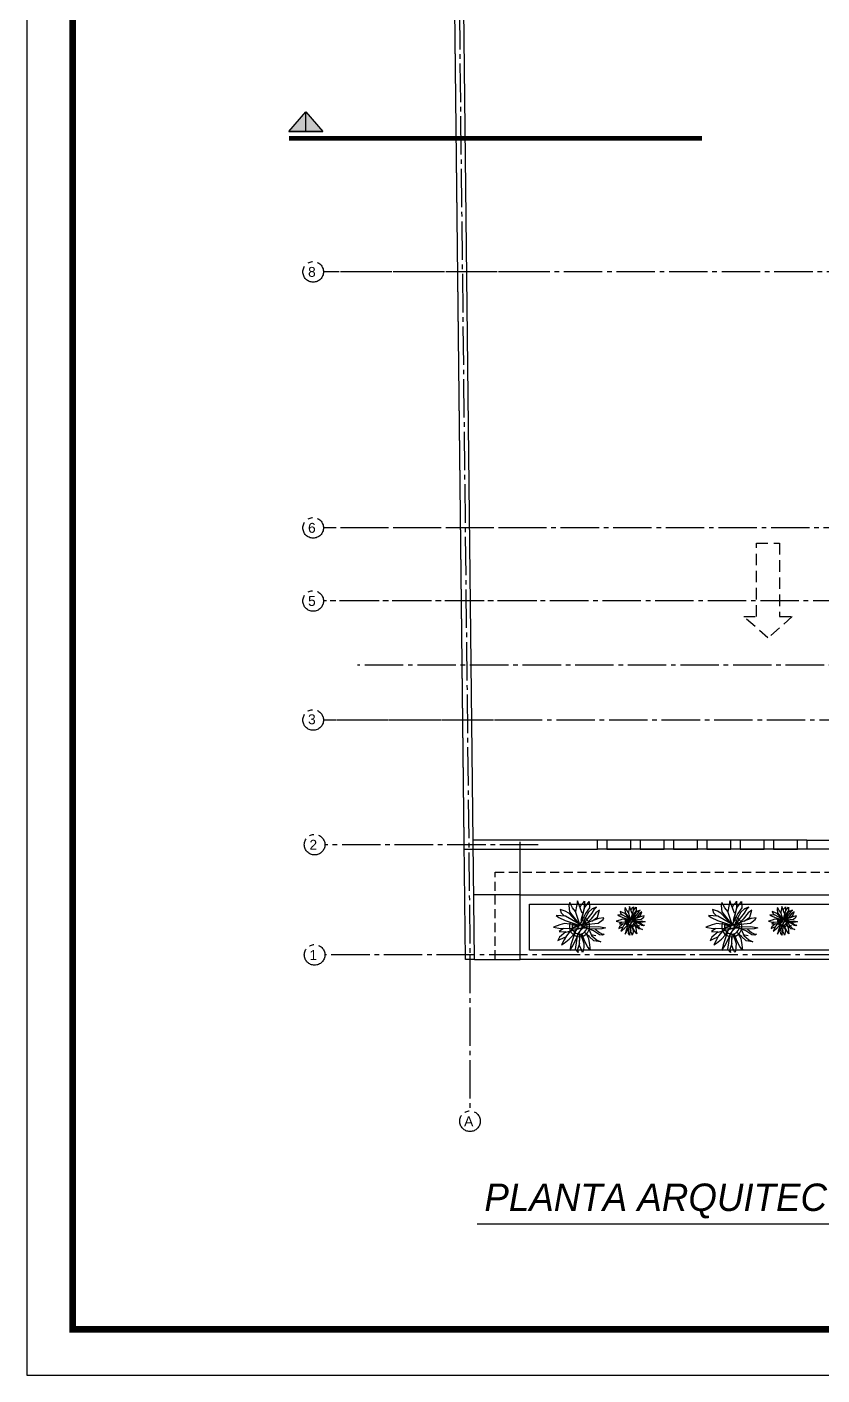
# Model space of a CAD drawing. Header units: millimetres. Extents: x 1217 to 2428, y 234 to 644.
# Drawn here: x 2338.46 to 2355.84, y 392.44 to 421.92 of the extents above; entities that cross this region are included whole.
import ezdxf

# ---------------------------------------------------------------- set-up
doc = ezdxf.new("R2010")
doc.units = ezdxf.units.MM
for name, pattern in [('ACAD_ISO04W100', [30, 24, -3, 0, -3]), ('DASHDOTX2', [0.84, 0.4, -0.2, 0.04, -0.2]), ('HIDDEN', [0.375, 0.25, -0.125])]:
    doc.linetypes.add(name, pattern=pattern)
doc.layers.get('0').update_dxf_attribs({"lineweight": 5})
for name, color, linetype in [('0.1', 251, 'Continuous'), ('EJES', 8, 'Continuous'), ('MURO', 5, 'Continuous'), ('MUROS', 7, 'Continuous')]:
    doc.layers.add(name, color=color, linetype=linetype)
doc.styles.get("Standard").update_dxf_attribs({"font": 'arial.ttf'})

# ---------------------------------------------------------------- blocks, each defined once
blk = doc.blocks.new('hj')
at = {"color": 8}
for p, q in [((5031.189, 7999.797), (5031.196, 7999.76)), ((5031.203, 7999.791), (5031.189, 7999.797)), ((5031.231, 7999.754), (5031.203, 7999.791)), ((5031.257, 7999.755), (5031.264, 7999.801)), ((5031.264, 7999.801), (5031.268, 7999.81)), ((5031.268, 7999.81), (5031.274, 7999.782)), ((5031.274, 7999.782), (5031.277, 7999.735)), ((5031.304, 7999.763), (5031.317, 7999.787)), ((5031.316, 7999.801), (5031.325, 7999.787)), ((5031.317, 7999.787), (5031.316, 7999.801)), ((5031.325, 7999.787), (5031.321, 7999.765)), ((5031.064, 7999.685), (5031.112, 7999.686)), ((5031.114, 7999.649), (5031.064, 7999.685)), ((5031.108, 7999.742), (5031.121, 7999.707)), ((5031.124, 7999.726), (5031.108, 7999.742)), ((5031.112, 7999.686), (5031.158, 7999.655)), ((5031.121, 7999.707), (5031.147, 7999.679)), ((5031.154, 7999.707), (5031.124, 7999.726)), ((5031.132, 7999.765), (5031.151, 7999.735)), ((5031.184, 7999.748), (5031.132, 7999.765)), ((5031.147, 7999.679), (5031.187, 7999.657)), ((5031.151, 7999.735), (5031.201, 7999.698)), ((5031.257, 7999.626), (5031.154, 7999.707)), ((5031.216, 7999.704), (5031.184, 7999.748)), ((5031.196, 7999.76), (5031.269, 7999.553)), ((5031.201, 7999.698), (5031.314, 7999.595)), ((5031.253, 7999.552), (5031.231, 7999.754)), ((5031.26, 7999.668), (5031.257, 7999.755)), ((5031.291, 7999.717), (5031.271, 7999.669)), ((5031.277, 7999.735), (5031.274, 7999.665)), ((5031.277, 7999.731), (5031.304, 7999.763)), ((5031.283, 7999.684), (5031.327, 7999.702)), ((5031.321, 7999.765), (5031.291, 7999.717)), ((5031.367, 7999.721), (5031.301, 7999.649)), ((5031.313, 7999.66), (5031.351, 7999.68)), ((5031.33, 7999.735), (5031.321, 7999.698)), ((5031.335, 7999.687), (5031.323, 7999.671)), ((5031.327, 7999.702), (5031.361, 7999.74)), ((5031.351, 7999.68), (5031.398, 7999.688)), ((5031.361, 7999.74), (5031.376, 7999.773)), ((5031.376, 7999.773), (5031.367, 7999.721)), ((5031.411, 7999.671), (5031.374, 7999.65)), ((5031.398, 7999.688), (5031.439, 7999.693)), ((5031.439, 7999.693), (5031.411, 7999.671)), ((5031.154, 7999.631), (5031.058, 7999.594)), ((5031.058, 7999.594), (5031.141, 7999.58)), ((5031.062, 7999.647), (5031.115, 7999.645)), ((5031.072, 7999.641), (5031.062, 7999.647)), ((5031.095, 7999.619), (5031.072, 7999.641)), ((5031.11, 7999.614), (5031.095, 7999.619)), ((5031.209, 7999.623), (5031.114, 7999.649)), ((5031.141, 7999.58), (5031.114, 7999.555)), ((5031.115, 7999.645), (5031.249, 7999.614)), ((5031.249, 7999.614), (5031.141, 7999.58)), ((5031.144, 7999.533), (5031.249, 7999.614)), ((5031.249, 7999.614), (5031.154, 7999.526)), ((5031.158, 7999.655), (5031.235, 7999.617)), ((5031.272, 7999.666), (5031.178, 7999.502)), ((5031.187, 7999.657), (5031.257, 7999.626)), ((5031.322, 7999.562), (5031.206, 7999.636)), ((5031.21, 7999.5), (5031.249, 7999.614)), ((5031.406, 7999.557), (5031.218, 7999.652)), ((5031.249, 7999.614), (5031.241, 7999.552)), ((5031.3, 7999.504), (5031.258, 7999.668)), ((5031.273, 7999.463), (5031.267, 7999.667)), ((5031.3, 7999.576), (5031.36, 7999.556)), ((5031.374, 7999.65), (5031.312, 7999.628)), ((5031.348, 7999.641), (5031.313, 7999.628)), ((5031.434, 7999.58), (5031.314, 7999.596)), ((5031.315, 7999.617), (5031.389, 7999.644)), ((5031.366, 7999.611), (5031.316, 7999.612)), ((5031.404, 7999.61), (5031.316, 7999.612)), ((5031.388, 7999.61), (5031.436, 7999.594)), ((5031.389, 7999.644), (5031.416, 7999.642)), ((5031.437, 7999.624), (5031.404, 7999.61)), ((5031.416, 7999.642), (5031.448, 7999.637)), ((5031.458, 7999.599), (5031.434, 7999.58)), ((5031.436, 7999.594), (5031.458, 7999.599)), ((5031.458, 7999.632), (5031.437, 7999.624)), ((5031.448, 7999.637), (5031.458, 7999.632)), ((5031.114, 7999.555), (5031.072, 7999.534)), ((5031.072, 7999.534), (5031.094, 7999.528)), ((5031.094, 7999.528), (5031.144, 7999.533)), ((5031.138, 7999.498), (5031.125, 7999.461)), ((5031.125, 7999.461), (5031.151, 7999.468)), ((5031.154, 7999.526), (5031.138, 7999.498)), ((5031.151, 7999.468), (5031.177, 7999.495)), ((5031.178, 7999.502), (5031.171, 7999.429)), ((5031.188, 7999.451), (5031.21, 7999.5)), ((5031.241, 7999.552), (5031.235, 7999.495)), ((5031.235, 7999.495), (5031.245, 7999.457)), ((5031.263, 7999.409), (5031.273, 7999.463)), ((5031.273, 7999.486), (5031.296, 7999.453)), ((5031.274, 7999.554), (5031.328, 7999.508)), ((5031.296, 7999.453), (5031.299, 7999.504)), ((5031.299, 7999.504), (5031.339, 7999.456)), ((5031.355, 7999.53), (5031.322, 7999.562)), ((5031.328, 7999.508), (5031.361, 7999.491)), ((5031.355, 7999.463), (5031.338, 7999.503)), ((5031.385, 7999.492), (5031.355, 7999.53)), ((5031.365, 7999.443), (5031.355, 7999.463)), ((5031.36, 7999.556), (5031.398, 7999.543)), ((5031.361, 7999.491), (5031.399, 7999.471)), ((5031.399, 7999.471), (5031.385, 7999.492)), ((5031.398, 7999.543), (5031.442, 7999.534)), ((5031.442, 7999.534), (5031.406, 7999.557)), ((5031.171, 7999.429), (5031.188, 7999.451)), ((5031.245, 7999.457), (5031.263, 7999.409)), ((5031.339, 7999.456), (5031.365, 7999.443))]:
    blk.add_line(p, q, dxfattribs=at)
for radius, start, end in [(0.078, 244.1404, 165.6436), (0.078, 211.1804, 216.4219), (0.058, 241.7026, 165.2107), (0.058, 209.0525, 214.1868)]:
    blk.add_arc((5031.258, 7999.61), radius, start, end, dxfattribs=at)

msp = doc.modelspace()

# ---------------------------------------------------------------- hatches: boundary and pattern name
at = {"layer": '0.1', "ltscale": 3}
h = msp.add_hatch(color=256, dxfattribs=at)
h.dxf.hatch_style = 1
h.paths.add_polyline_path([(2344.558, 420.064), (2344.929, 419.634), (2344.558, 419.634)])
h.paths.add_polyline_path([(2344.558, 420.064), (2344.558, 419.634), (2344.186, 419.634)])

# ---------------------------------------------------------------- linework, layer by layer
at = {"layer": '0.1', "ltscale": 3, "elevation": 0}
msp.add_lwpolyline([(2338.461, 392.441), (2428.461, 392.441), (2428.461, 444.441), (2338.461, 444.441)], close=True, dxfattribs=at)
at = {"layer": '0.1', "ltscale": 3, "const_width": 0.15, "elevation": 0}
msp.add_lwpolyline([(2339.461, 393.441), (2427.461, 393.441), (2427.461, 443.441), (2339.461, 443.441)], close=True, dxfattribs=at)
at = {"layer": '0.1', "ltscale": 3, "elevation": 0}
for points in [[(2344.186, 419.634), (2344.929, 419.634), (2344.558, 419.634), (2344.558, 420.064), (2344.929, 419.634), (2344.186, 419.634), (2344.558, 420.064)], [(2348.302, 395.747), (2370.779, 395.747)]]:
    msp.add_lwpolyline(points, dxfattribs=at)
at = {"layer": '0.1', "color": 1, "linetype": 'DASHDOTX2', "ltscale": 1.5, "const_width": 0.1, "elevation": 0}
msp.add_lwpolyline([(2353.22, 419.487), (2344.186, 419.487), (2344.186, 419.487)], dxfattribs=at)
at = {"layer": '0.1', "color": 8, "linetype": 'HIDDEN', "elevation": 0}
msp.add_lwpolyline([(2354.659, 408.559), (2354.128, 409.028), (2354.409, 409.028), (2354.409, 410.633), (2354.909, 410.633), (2354.909, 409.028), (2355.19, 409.028)], close=True, dxfattribs=at)
at = {"layer": '0.1', "linetype": 'HIDDEN', "ltscale": 0.8, "elevation": 0}
msp.add_lwpolyline([(2348.694, 401.529), (2348.694, 403.439), (2358.584, 403.439)], dxfattribs=at)
at = {"layer": 'EJES', "linetype": 'ACAD_ISO04W100', "ltscale": 0.035, "elevation": 0}
for points in [[(2347.719, 439.519), (2348.145, 401.629)], [(2349.607, 416.566), (2344.942, 416.566)], [(2365.987, 416.566), (2344.942, 416.566)], [(2349.607, 410.968), (2344.942, 410.968)], [(2363.616, 410.968), (2344.942, 410.968)], [(2349.607, 409.369), (2344.942, 409.369)], [(2385.233, 409.369), (2344.942, 409.369)], [(2382.335, 407.966), (2345.689, 407.966)], [(2349.607, 406.765), (2344.942, 406.765)], [(2385.374, 406.765), (2344.942, 406.765)], [(2349.638, 404.039), (2344.973, 404.039)], [(2375.853, 401.629), (2344.973, 401.629)], [(2348.145, 401.629), (2348.145, 398.217)]]:
    msp.add_lwpolyline(points, dxfattribs=at)
at = {"layer": 'EJES', "linetype": 'ACAD_ISO04W100', "ltscale": 0.035}
for centre in [(2344.717, 416.566, 0), (2344.717, 416.566, 0), (2344.717, 410.968, 0), (2344.717, 410.968, 0), (2344.717, 409.369, 0), (2344.717, 409.369, 0), (2344.717, 406.765, 0), (2344.717, 406.765, 0), (2344.748, 404.039, 0), (2344.748, 404.039, 0), (2344.748, 401.629, 0), (2344.748, 401.629, 0), (2348.145, 397.992, 0)]:
    msp.add_circle(centre, 0.225, dxfattribs=at)
at = {"layer": 'MURO', "color": 8, "ltscale": 3}
for p, q in [((2348.246, 401.529, 0), (2348.217, 404.099, 0)), ((2349.244, 401.529, 0), (2349.244, 403.099, 0)), ((2349.244, 402.939, 0), (2358.584, 402.939, 0)), ((2349.444, 401.729, 0), (2349.444, 402.739, 0)), ((2349.444, 402.739, 0), (2358.584, 402.739, 0)), ((2358.584, 401.729, 0), (2349.444, 401.729, 0))]:
    msp.add_line(p, q, dxfattribs=at)
at = {"layer": 'MURO', "color": 5, "elevation": 0}
for points in [[(2348.017, 404.099), (2347.739, 428.82), (2347.737, 429.022), (2347.618, 439.619), (2358.728, 439.678), (2379.436, 439.811), (2379.826, 401.527)], [(2348.017, 404.091), (2347.739, 428.82), (2347.737, 429.022), (2347.618, 439.619), (2358.728, 439.678), (2379.436, 439.811), (2379.826, 401.527)], [(2348.217, 404.099), (2347.939, 428.822), (2347.937, 429.024), (2347.82, 439.42), (2358.729, 439.478), (2358.729, 439.478), (2379.238, 439.61), (2379.626, 401.527)], [(2348.017, 403.939), (2348.217, 403.939)]]:
    msp.add_lwpolyline(points, dxfattribs=at)
at = {"layer": 'MURO', "color": 8, "ltscale": 3, "elevation": 0}
for points in [[(2348.246, 401.529), (2348.046, 401.529), (2348.017, 404.091)], [(2349.244, 403.099), (2349.244, 404.099)], [(2355.506, 404.139), (2350.933, 404.139)], [(2355.506, 403.939), (2350.933, 403.939)], [(2349.244, 402.939), (2348.229, 402.939)], [(2348.246, 401.529), (2349.244, 401.529)], [(2358.584, 401.529), (2349.244, 401.529)]]:
    msp.add_lwpolyline(points, dxfattribs=at)
at = {"layer": 'MUROS'}
for p, q in [((2348.02, 403.939, 0), (2350.933, 403.939, 0)), ((2350.933, 404.139, 0), (2348.215, 404.139, 0)), ((2350.933, 403.939, 0), (2350.933, 404.139, 0))]:
    msp.add_line(p, q, dxfattribs=at)
at = {"layer": 'MUROS', "elevation": 0}
for points in [[(2351.133, 403.939), (2351.662, 403.939), (2351.662, 404.139), (2351.133, 404.139), (2351.133, 403.939)], [(2354.048, 403.939), (2354.577, 403.939), (2354.577, 404.139), (2354.048, 404.139), (2354.048, 403.939)], [(2354.777, 403.939), (2355.306, 403.939), (2355.306, 404.139), (2354.777, 404.139), (2354.777, 403.939)], [(2355.506, 404.139), (2360.294, 404.139)], [(2355.506, 404.139), (2355.506, 403.939)], [(2360.294, 403.939), (2355.506, 403.939)]]:
    msp.add_lwpolyline(points, dxfattribs=at)
for points in [[(2352.391, 403.939), (2352.391, 404.139), (2351.862, 404.139), (2351.862, 403.939)], [(2353.119, 403.939), (2353.119, 404.139), (2352.591, 404.139), (2352.591, 403.939)], [(2353.848, 403.939), (2353.848, 404.139), (2353.319, 404.139), (2353.319, 403.939)]]:
    msp.add_lwpolyline(points, close=True, dxfattribs=at)

# ---------------------------------------------------------------- block references
at = {"layer": '0.1', "rotation": 270}
for p, xscale, yscale, zscale in [((-20304.138, 14650.633, 0), 2.831972788480561, 2.831972788480561, 2.831972788480561), ((-20300.809, 14650.633, 0), 2.831972788480561, 2.831972788480561, 2.831972788480561), ((-10209.911, 8302.818, 0), 1.570272679439356, 1.570272679439356, 1.570272679439356), ((-10206.582, 8302.818, 0), 1.570272679439356, 1.570272679439356, 1.570272679439356)]:
    msp.add_blockref('hj', p, dxfattribs=dict(at, xscale=xscale, yscale=yscale, zscale=zscale))

# ---------------------------------------------------------------- texts
at = {"insert": (2356.819, 396.246, 0), "char_height": 0.6, "width": 22.53603, "attachment_point": 5}
msp.add_mtext('{\\fCentury Gothic|b0|i1|c0|p34; PLANTA ARQUITECTURA  NIVEL   2º / N \\H0.8x;+3,68}', dxfattribs=at)
at = {"layer": 'EJES', "char_height": 0.216, "width": 0.34437, "attachment_point": 5}
for s, insert in [('8', (2344.689, 416.564, 0)), ('6', (2344.689, 410.966, 0)), ('5', (2344.689, 409.367, 0)), ('3', (2344.689, 406.78, 0)), ('2', (2344.72, 404.037, 0)), ('1', (2344.72, 401.627, 0)), ('1', (2344.72, 401.627, 0)), ('A', (2348.117, 397.99, 0))]:
    msp.add_mtext(s, dxfattribs=dict(at, insert=insert))

doc.saveas('drawing.dxf')
